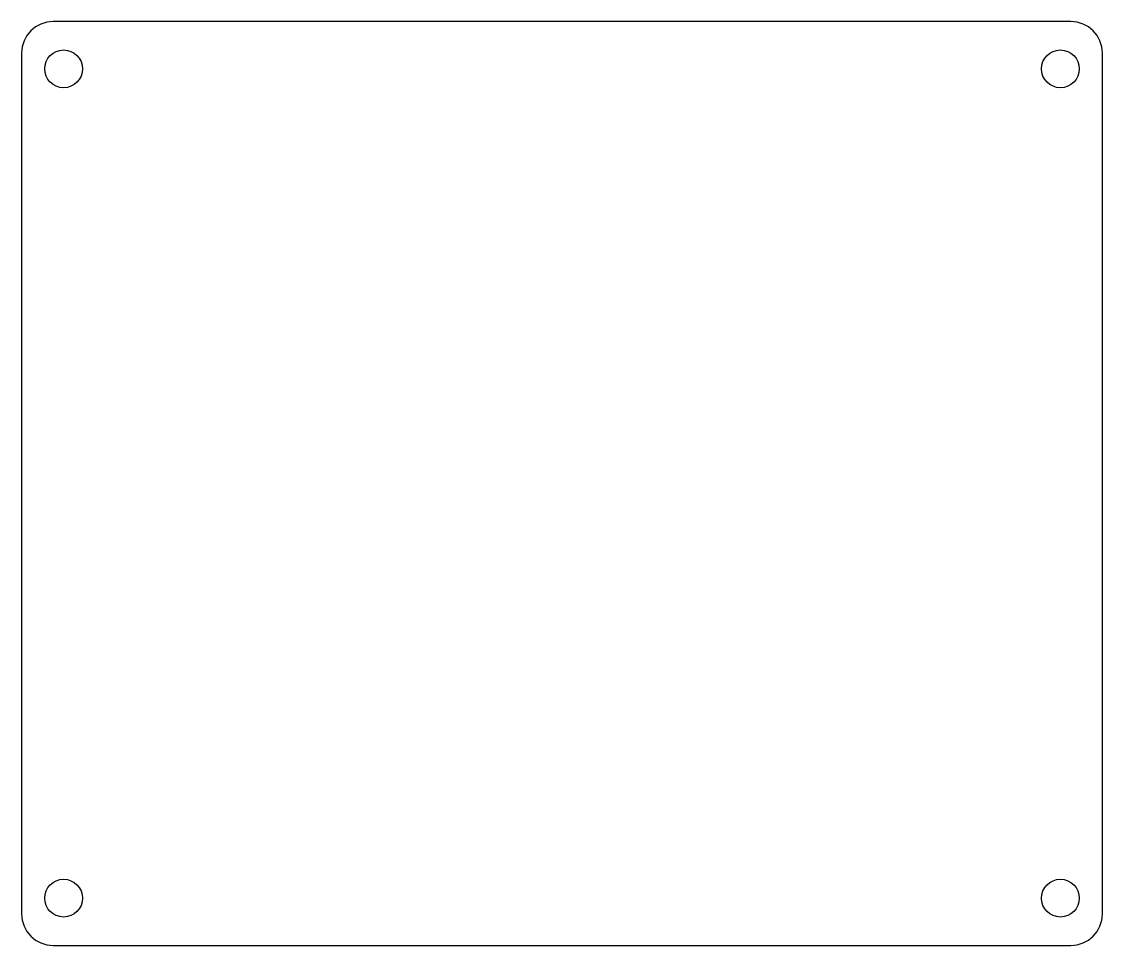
# Model space of a CAD drawing. Extents: x 0 to 103, y 12 to 100.
import ezdxf

# ---------------------------------------------------------------- set-up
doc = ezdxf.new("R2010")
doc.units = 0
doc.header["$MEASUREMENT"] = 0
doc.layers.get('0').update_dxf_attribs({"linetype": 'CONTINUOUS'})

msp = doc.modelspace()

# ---------------------------------------------------------------- linework, layer by layer
for p, q in [((99.96, 99.55), (3, 99.55)), ((0, 96.55), (0, 14.55)), ((102.96, 14.55), (102.96, 96.55)), ((3, 11.55), (99.96, 11.55))]:
    msp.add_line(p, q)
for centre in [(4, 95.05), (98.96, 95.05), (4, 16.05), (98.96, 16.05)]:
    msp.add_circle(centre, 1.8)
for centre, start, end in [((3, 96.55), 90, 180), ((99.96, 96.55), 0, 90), ((3, 14.55), 180, 270), ((99.96, 14.55), 270, 0)]:
    msp.add_arc(centre, 3, start, end)

doc.saveas('drawing.dxf')
